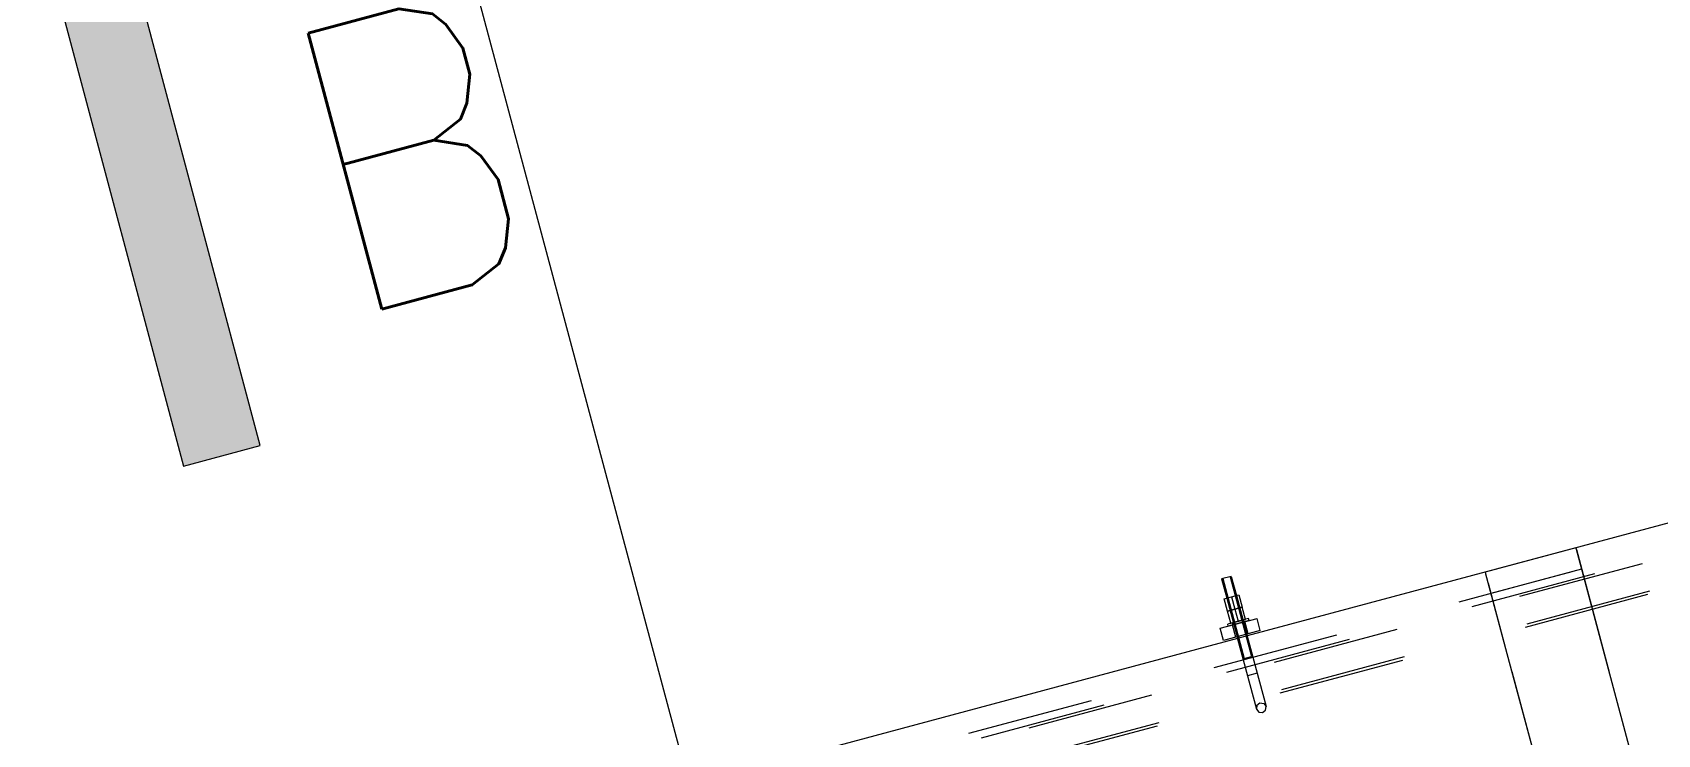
# Model space of a CAD drawing. Header units: millimetres. Extents: x -753 to 90, y 56274 to 56868.
# Drawn here: x -424.74 to -399.14, y 56760.15 to 56771.21 of the extents above; entities that cross this region are included whole.
import ezdxf

# ---------------------------------------------------------------- set-up
doc = ezdxf.new("R2010")
doc.units = ezdxf.units.MM
doc.linetypes.add('XKITLINE00', pattern=[0])
doc.linetypes.add('XKITLINE02', pattern=[4, 2, -2])
for name, color, linetype, lineweight in [('Corte', 7, 'Continuous', 0), ('Cota', 4, 'Continuous', 0), ('Peça', 2, 'Continuous', 0)]:
    doc.layers.add(name, color=color, linetype=linetype, lineweight=lineweight)
doc.styles.add('ROMANS', font='romans__.ttf')

# ---------------------------------------------------------------- blocks, each defined once
blk = doc.blocks.new('*A1368')
at = {"layer": 'Peça', "color": 4, "linetype": 'XKITLINE00', "lineweight": 0}
for p, q in [((-400.426, 56763.092), (-405.604, 56761.705)), ((-400.426, 56763.092), (-400.426, 56763.092)), ((-400.426, 56763.092), (-397.341, 56751.577)), ((-405.757, 56761.664), (-415.882, 56758.952)), ((-416.035, 56758.911), (-421.02, 56757.575)), ((-421.02, 56757.575), (-421.02, 56757.575)), ((-421.02, 56757.575), (-420.997, 56757.49)), ((-420.997, 56757.489), (-420.974, 56757.404)), ((-420.974, 56757.404), (-420.677, 56756.294)), ((-420.677, 56756.294), (-420.518, 56755.703)), ((-420.518, 56755.703), (-420.117, 56754.204)), ((-420.117, 56754.204), (-419.876, 56753.304)), ((-419.876, 56753.304), (-419.003, 56750.045)), ((-417.935, 56746.06), (-397.341, 56751.577)), ((-397.341, 56751.577), (-397.292, 56751.391)), ((-417.885, 56745.874), (-397.292, 56751.391)), ((-397.29, 56751.385), (-410.846, 56747.753)), ((-397.29, 56751.385), (-397.292, 56751.391)), ((-419.003, 56750.045), (-418.837, 56749.428)), ((-418.837, 56749.428), (-418.667, 56748.79)), ((-418.667, 56748.79), (-418.491, 56748.134)), ((-418.491, 56748.134), (-418.31, 56747.46)), ((-418.31, 56747.46), (-417.885, 56745.874)), ((-411.665, 56747.533), (-417.884, 56745.868)), ((-417.884, 56745.868), (-417.885, 56745.874))]:
    blk.add_line(p, q, dxfattribs=at)
at = {"layer": 'Peça', "color": 7, "linetype": 'XKITLINE02', "lineweight": 0}
for p, q in [((-400.419, 56763.064), (-397.341, 56751.577)), ((-400.336, 56762.754), (-420.93, 56757.237)), ((-405.604, 56761.705), (-405.757, 56761.664)), ((-415.882, 56758.952), (-416.035, 56758.911)), ((-421.012, 56757.547), (-420.997, 56757.489)), ((-420.943, 56757.289), (-420.677, 56756.294)), ((-420.601, 56756.012), (-420.518, 56755.703)), ((-420.429, 56755.367), (-420.117, 56754.204)), ((-420, 56753.766), (-419.876, 56753.304)), ((-419.745, 56752.817), (-419.003, 56750.045)), ((-417.933, 56746.053), (-397.34, 56751.57)), ((-397.292, 56751.391), (-397.29, 56751.385)), ((-410.846, 56747.753), (-411.665, 56747.533)), ((-417.885, 56745.874), (-417.884, 56745.868))]:
    blk.add_line(p, q, dxfattribs=at)
blk = doc.blocks.new('*A1370')
at = {"layer": 'Peça', "color": 7, "linetype": 'XKITLINE02', "lineweight": 0}
for p, q in [((-413.653, 56759.065), (-376.253, 56769.086)), ((-376.202, 56769.053), (-413.68, 56759.011)), ((-376.086, 56768.62), (-413.564, 56758.579)), ((-376.113, 56768.567), (-413.514, 56758.546))]:
    blk.add_line(p, q, dxfattribs=at)
blk = doc.blocks.new('*A1706')
at = {"layer": 'Peça', "color": 4, "linetype": 'XKITLINE00', "lineweight": 0}
for p, q in [((-381.262, 56768.226), (-385.049, 56767.212)), ((-381.262, 56768.226), (-381.262, 56768.226)), ((-381.262, 56768.226), (-378.177, 56756.711)), ((-385.202, 56767.171), (-395.327, 56764.459)), ((-395.479, 56764.418), (-401.856, 56762.709)), ((-401.856, 56762.709), (-401.856, 56762.709)), ((-401.856, 56762.709), (-401.833, 56762.624)), ((-401.833, 56762.623), (-401.513, 56761.428)), ((-401.513, 56761.428), (-401.063, 56759.751)), ((-401.063, 56759.751), (-400.953, 56759.338)), ((-400.953, 56759.338), (-400.711, 56758.438)), ((-400.711, 56758.438), (-400.445, 56757.441)), ((-400.445, 56757.441), (-400.302, 56756.908)), ((-400.302, 56756.908), (-400.153, 56756.353)), ((-398.771, 56751.194), (-378.177, 56756.711)), ((-398.721, 56751.008), (-378.127, 56756.525)), ((-378.177, 56756.711), (-378.127, 56756.525)), ((-378.126, 56756.519), (-378.127, 56756.525)), ((-400.153, 56756.353), (-399.999, 56755.777)), ((-398.719, 56751.002), (-378.126, 56756.519)), ((-399.999, 56755.777), (-398.961, 56751.902)), ((-398.961, 56751.902), (-398.721, 56751.008)), ((-398.719, 56751.002), (-398.721, 56751.008))]:
    blk.add_line(p, q, dxfattribs=at)
at = {"layer": 'Peça', "color": 7, "linetype": 'XKITLINE02', "lineweight": 0}
for p, q in [((-381.254, 56768.198), (-378.177, 56756.711)), ((-381.172, 56767.888), (-401.765, 56762.371)), ((-385.049, 56767.212), (-385.202, 56767.171)), ((-395.327, 56764.459), (-395.479, 56764.418)), ((-401.848, 56762.681), (-401.833, 56762.623)), ((-401.81, 56762.538), (-401.513, 56761.428)), ((-401.437, 56761.146), (-401.063, 56759.751)), ((-400.835, 56758.9), (-400.711, 56758.438)), ((-400.581, 56757.951), (-400.445, 56757.441)), ((-398.769, 56751.187), (-378.175, 56756.704)), ((-378.127, 56756.525), (-378.126, 56756.519)), ((-398.721, 56751.008), (-398.719, 56751.002))]:
    blk.add_line(p, q, dxfattribs=at)
blk = doc.blocks.new('*A1805')
at = {"layer": 'Peça', "color": 4, "linetype": 'XKITLINE00', "lineweight": 0}
for p, q in [((-406.029, 56761.826), (-405.45, 56761.982)), ((-405.398, 56761.788), (-405.45, 56761.982)), ((-405.977, 56761.633), (-406.029, 56761.826)), ((-405.398, 56761.788), (-405.977, 56761.633))]:
    blk.add_line(p, q, dxfattribs=at)
at = {"layer": 'Peça', "color": 7, "linetype": 'XKITLINE02', "lineweight": 0}
for p, q in [((-405.591, 56761.737), (-405.643, 56761.93)), ((-405.784, 56761.685), (-405.836, 56761.878))]:
    blk.add_line(p, q, dxfattribs=at)
blk = doc.blocks.new('*A1806')
at = {"layer": 'Peça', "color": 4, "linetype": 'XKITLINE00', "lineweight": 0}
for p, q in [((-405.855, 56762.643), (-406.008, 56762.602)), ((-406.008, 56762.602), (-405.928, 56762.301)), ((-405.855, 56762.643), (-405.775, 56762.342)), ((-405.764, 56761.69), (-405.756, 56761.661)), ((-405.611, 56761.731), (-405.604, 56761.702))]:
    blk.add_line(p, q, dxfattribs=at)
at = {"layer": 'Peça', "color": 7, "linetype": 'XKITLINE02', "lineweight": 0}
for p, q in [((-405.99, 56762.607), (-405.653, 56761.351)), ((-405.874, 56762.638), (-405.537, 56761.382)), ((-405.928, 56762.301), (-405.764, 56761.69)), ((-405.775, 56762.342), (-405.611, 56761.731)), ((-405.756, 56761.661), (-405.459, 56760.554)), ((-405.604, 56761.702), (-405.307, 56760.595)), ((-405.653, 56761.351), (-405.537, 56761.382)), ((-405.447, 56761.118), (-405.6, 56761.077)), ((-405.452, 56760.614), (-405.404, 56760.651)), ((-405.404, 56760.651), (-405.344, 56760.643)), ((-405.344, 56760.643), (-405.307, 56760.595)), ((-405.452, 56760.614), (-405.459, 56760.554)), ((-405.459, 56760.554), (-405.423, 56760.506)), ((-405.423, 56760.506), (-405.363, 56760.498)), ((-405.363, 56760.498), (-405.315, 56760.535)), ((-405.315, 56760.535), (-405.307, 56760.595))]:
    blk.add_line(p, q, dxfattribs=at)
blk = doc.blocks.new('*A1807')
at = {"layer": 'Peça', "color": 4, "linetype": 'XKITLINE00', "lineweight": 0}
for p, q in [((-405.967, 56762.29), (-405.735, 56762.352)), ((-405.915, 56762.097), (-405.967, 56762.29)), ((-405.684, 56762.159), (-405.915, 56762.097)), ((-405.851, 56762.321), (-405.799, 56762.128)), ((-405.735, 56762.352), (-405.684, 56762.159))]:
    blk.add_line(p, q, dxfattribs=at)
blk = doc.blocks.new('*A1808')
at = {"layer": 'Peça', "color": 4, "linetype": 'XKITLINE00', "lineweight": 0}
for p, q in [((-405.915, 56762.097), (-405.684, 56762.159)), ((-405.632, 56761.966), (-405.684, 56762.159)), ((-405.864, 56761.904), (-405.915, 56762.097)), ((-405.799, 56762.128), (-405.748, 56761.935))]:
    blk.add_line(p, q, dxfattribs=at)
at = {"layer": 'Peça', "color": 7, "linetype": 'XKITLINE02', "lineweight": 0}
blk.add_line((-405.864, 56761.904), (-405.632, 56761.966), dxfattribs=at)
blk = doc.blocks.new('*A1809')
at = {"layer": 'Peça', "color": 4, "linetype": 'XKITLINE00', "lineweight": 0}
for p, q in [((-405.748, 56761.935), (-405.912, 56761.891)), ((-405.583, 56761.979), (-405.748, 56761.935)), ((-405.575, 56761.948), (-405.583, 56761.979)), ((-405.904, 56761.86), (-405.912, 56761.891))]:
    blk.add_line(p, q, dxfattribs=at)
at = {"layer": 'Peça', "color": 7, "linetype": 'XKITLINE02', "lineweight": 0}
for p, q in [((-405.575, 56761.948), (-405.904, 56761.86)), ((-405.826, 56761.881), (-405.835, 56761.912)), ((-405.748, 56761.935), (-405.666, 56761.957)), ((-405.652, 56761.927), (-405.661, 56761.958))]:
    blk.add_line(p, q, dxfattribs=at)
blk = doc.blocks.new('*A2189')
at = {"layer": 'Cota', "color": 7, "linetype": 'XKITLINE00', "lineweight": 0}
blk.add_line((-407.03, 56731.874), (-426.412, 56804.208), dxfattribs=at)
blk = doc.blocks.new('*A2190')
at = {"layer": 'Cota', "color": 7, "linetype": 'XKITLINE00', "lineweight": 0}
blk.add_line((-407.03, 56731.874), (-426.412, 56804.208), dxfattribs=at)
blk = doc.blocks.new('*A2197')
at = {"layer": 'Corte'}
for points in [[(-423.304, 56772.754), (-421.156, 56764.702), (-424.512, 56772.432)], [(-421.156, 56764.702), (-422.363, 56764.38), (-424.512, 56772.432)]]:
    blk.add_hatch(color=6, dxfattribs=at).paths.add_polyline_path(points, flags=17)
at = {"layer": 'Corte', "color": 6, "linetype": 'XKITLINE00', "lineweight": 0}
for p, q in [((-421.156, 56764.702), (-423.304, 56772.754)), ((-424.512, 56772.432), (-422.363, 56764.38)), ((-422.363, 56764.38), (-421.156, 56764.702))]:
    blk.add_line(p, q, dxfattribs=at)
at = {"layer": 'Corte', "color": 4, "style": 'ROMANS', "width": 0.85}
blk.add_text('B', height=4.5, rotation=14.9427, dxfattribs=at).set_placement((-419.873, 56766.684))

msp = doc.modelspace()

# ---------------------------------------------------------------- block references
at = {"lineweight": 0}
for name in ['*A2190', '*A2189', '*A1370', '*A1706', '*A1368', '*A1806', '*A1807', '*A1808', '*A1805', '*A1809']:
    msp.add_blockref(name, (0, 0), dxfattribs=at)
at = {"layer": 'Corte', "lineweight": 0}
msp.add_blockref('*A2197', (0, 0), dxfattribs=at)

doc.saveas('drawing.dxf')
